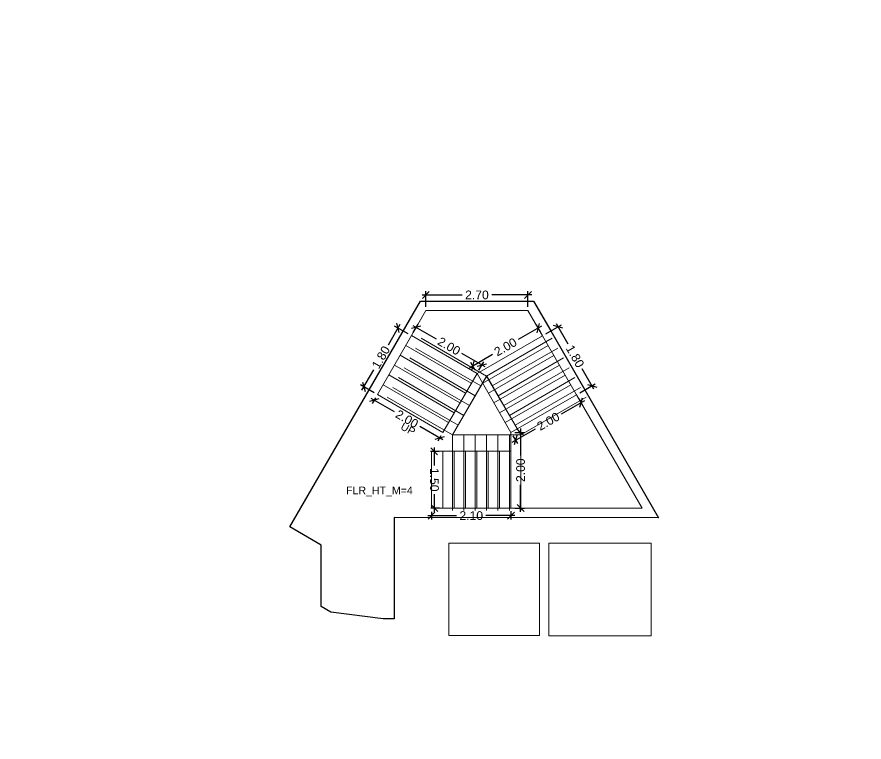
# Model space of a CAD drawing. Header units: metres. Extents: x 256329 to 886268, y -249371 to 355.
# Drawn here: x 282607.69 to 282630.09, y -672.46 to -653.28 of the extents above; entities that cross this region are included whole.
import ezdxf

# ---------------------------------------------------------------- set-up
doc = ezdxf.new("R2010")
doc.units = ezdxf.units.M
doc.header["$MEASUREMENT"] = 0
doc.header["$PDMODE"] = 35
doc.linetypes.add('CONTINOUS', pattern=[0])
doc.layers.get('0').update_dxf_attribs({"lineweight": 18})
doc.layers.get('Defpoints').update_dxf_attribs({"lineweight": 20})
for name, color, linetype, lineweight in [('A-STAIRS', 77, 'Continuous', 0), ('BLK_1_FLR_3_LIFT_1', 1, 'Continuous', 0), ('BLK_1_FLR_3_LIFT_2', 1, 'Continuous', 0), ('BLK_1_FLR_3_STAIR_2_FLIGHT_1', 7, 'Continuous', 0), ('BLK_1_FLR_3_STAIR_2_FLIGHT_2', 7, 'Continuous', 0), ('BLK_1_FLR_3_STAIR_2_FLIGHT_3', 7, 'Continuous', 0), ('BLK_1_FLR_3_STAIR_2_LANDING_1', 7, 'Continuous', 0), ('BLK_1_FLR_3_STAIR_2_LANDING_2', 7, 'Continuous', 0), ('BLK_1_FLR_6_STAIR_1_LANDING_2', 7, 'Continuous', 0)]:
    doc.layers.add(name, color=color, linetype=linetype, lineweight=lineweight)
doc.layers.add('A_TEXT', color=4, linetype='Continuous', lineweight=0, transparency=0.3)
doc.layers.add('BLK_1_FLR_3_STAIR_2', color=7, linetype='Continuous', plot=False)
doc.styles.add('Arial', font='arial.ttf')
doc.styles.get("Standard").update_dxf_attribs({"font": 'arial.ttf'})
doc.dimstyles.new('METRIC DIM', dxfattribs={"dimtxt": 0.23, "dimasz": 0.18, "dimexe": 0.1, "dimexo": 0.1, "dimgap": 0.09, "dimtad": 0, "dimzin": 0, "dimdsep": 46, "dimtxsty": 'Standard', "dimblk": 'OBLIQUE', "dimcen": 0, "dimdle": 0.1, "dimclrd": 147, "dimclre": 147, "dimclrt": 7, "dimadec": 0, "dimazin": 0, "dimtfac": 1, "dimtofl": 0, "dimtmove": 0, "dimatfit": 2, "dimfxl": 0.125, "dimtolj": 1, "dimtzin": 0, "dimarcsym": 0})

# ---------------------------------------------------------------- blocks, each defined once
blk = doc.blocks.new('ESRFRHSKF')
at = {"layer": 'A-STAIRS'}
for p, q in [((483522.662985, -5048.594265, 0.042641), (483520.93117, -5047.594037, 0.042641)), ((483522.663011, -5048.59422, 0.042641), (483524.3954, -5047.594587, 0.042641)), ((483522.512944, -5048.854049, 0.042641), (483520.781113, -5047.853811, 0.042641)), ((483522.812948, -5048.854064, 0.042641), (483524.545401, -5047.854394, 0.042641)), ((483522.362903, -5049.113833, 0.042641), (483520.631055, -5048.113586, 0.042641)), ((483522.962884, -5049.113908, 0.042641), (483524.695402, -5048.114201, 0.042641)), ((483522.212861, -5049.373617, 0.042641), (483520.480998, -5048.37336, 0.042641)), ((483523.112821, -5049.373752, 0.042641), (483524.845403, -5048.374008, 0.042641)), ((483522.06282, -5049.633401, 0.042641), (483520.330941, -5048.633135, 0.042641)), ((483523.262758, -5049.633596, 0.042641), (483524.995405, -5048.633815, 0.042641)), ((483521.912779, -5049.893185, 0.042641), (483520.180883, -5048.892909, 0.042641)), ((483523.412695, -5049.893441, 0.042641), (483525.145406, -5048.893621, 0.042641)), ((483521.762738, -5050.152969, 0.042641), (483520.030826, -5049.152683, 0.042641)), ((483523.562449, -5050.152969, 0.042641), (483525.295407, -5049.153428, 0.042641)), ((483523.413301, -5049.893955, 0.042641), (483523.413301, -5049.894491, 0.042641)), ((483521.762738, -5050.152969, 0.042641), (483521.762738, -5052.152163, 0.042641)), ((483522.062738, -5050.152969, 0.042641), (483522.062738, -5052.152163, 0.042641)), ((483522.362738, -5050.152969, 0.042641), (483522.362738, -5052.152163, 0.042641)), ((483522.662738, -5050.152969, 0.042641), (483522.662738, -5052.152163, 0.042641)), ((483522.962738, -5050.152969, 0.042641), (483522.962738, -5052.152163, 0.042641)), ((483523.262738, -5050.152969, 0.042641), (483523.262738, -5052.152163, 0.042641)), ((483523.562738, -5050.152969, 0.042641), (483523.562738, -5052.152163, 0.042641))]:
    blk.add_line(p, q, dxfattribs=at)
at = {"layer": 'A-STAIRS', "elevation": 0.042641}
blk.add_lwpolyline([(483522.662985, -5048.594175), (483523.562449, -5050.152969), (483521.762738, -5050.152969), (483522.662985, -5048.594175)], dxfattribs=at)
blk = doc.blocks.new('_Oblique')
at = {"color": 0, "linetype": 'ByBlock', "lineweight": -2}
blk.add_line((-0.5, -0.5), (0.5, 0.5), dxfattribs=at)
blk = doc.blocks.new('*D754')
at = {"layer": 'BLK_1_FLR_3_STAIR_2_FLIGHT_2', "color": 147, "lineweight": -2, "transparency": 16777216}
for p, q in [((282621.676142, -661.660211), (282622.085266, -661.425118)), ((282621.948738, -661.388237), (282622.258885, -661.927973)), ((282622.945194, -663.122329), (282622.635047, -662.582593)), ((282622.572952, -663.220895), (282622.982075, -662.985802))]:
    blk.add_line(p, q, dxfattribs=at)
at = {"layer": 'Defpoints', "color": 0, "linetype": 'CONTINOUS', "transparency": 16777216}
for p in [(282621.589438, -661.710034, 0.042641), (282622.895371, -663.035624), (282622.486247, -663.270717, 0.042641)]:
    blk.add_point(p, dxfattribs=at)
at = {"layer": 'BLK_1_FLR_3_STAIR_2_FLIGHT_2', "color": 147, "linetype": 'CONTINOUS', "lineweight": -2, "transparency": 16777216, "xscale": 0.18, "yscale": 0.18, "zscale": 0.18}
for p, rotation in [((282621.998561, -661.474941), 119.882813), ((282622.895371, -663.035624), 299.882813)]:
    blk.add_blockref('_Oblique', p, dxfattribs=dict(at, rotation=rotation))
at = {"layer": 'BLK_1_FLR_3_STAIR_2_FLIGHT_2', "color": 7, "linetype": 'CONTINOUS', "transparency": 16777216, "insert": (282622.446966, -662.255283), "char_height": 0.23, "attachment_point": 5, "rotation": 299.8828126}
blk.add_mtext('\\A1;1.80', dxfattribs=at)
blk = doc.blocks.new('*D755')
at = {"layer": 'BLK_1_FLR_3_STAIR_2_LANDING_1', "color": 147, "lineweight": -2, "transparency": 16777216}
for p, q in [((282618.160633, -661.437848), (282618.776558, -661.791992)), ((282618.170032, -661.62212), (282618.29717, -661.401002)), ((282620.069174, -662.535218), (282619.453249, -662.181074)), ((282619.905191, -662.619798), (282620.032329, -662.39868))]:
    blk.add_line(p, q, dxfattribs=at)
at = {"layer": 'Defpoints', "color": 0, "linetype": 'CONTINOUS', "transparency": 16777216}
for p in [(282618.120186, -661.708811, 0.042641), (282619.982483, -662.485372), (282619.855345, -662.70649, 0.042641)]:
    blk.add_point(p, dxfattribs=at)
at = {"layer": 'BLK_1_FLR_3_STAIR_2_LANDING_1', "color": 147, "linetype": 'CONTINOUS', "lineweight": -2, "transparency": 16777216, "xscale": 0.18, "yscale": 0.18, "zscale": 0.18}
for p, rotation in [((282618.247324, -661.487694), 150.102044), ((282619.982483, -662.485372), 330.102044)]:
    blk.add_blockref('_Oblique', p, dxfattribs=dict(at, rotation=rotation))
at = {"layer": 'BLK_1_FLR_3_STAIR_2_LANDING_1', "color": 7, "linetype": 'CONTINOUS', "transparency": 16777216, "insert": (282619.114904, -661.986533), "char_height": 0.23, "attachment_point": 5, "rotation": 330.1020442}
blk.add_mtext('\\A1;2.00', dxfattribs=at)
blk = doc.blocks.new('*D756')
at = {"layer": 'BLK_1_FLR_3_STAIR_2_FLIGHT_2', "color": 147, "lineweight": -2, "transparency": 16777216}
for p, q in [((282621.560804, -661.459493), (282620.945449, -661.813091)), ((282621.539615, -661.62333), (282621.424276, -661.422611)), ((282619.653302, -662.555593), (282620.268657, -662.201995)), ((282619.805522, -662.619785), (282619.690184, -662.419066))]:
    blk.add_line(p, q, dxfattribs=at)
at = {"layer": 'Defpoints', "color": 0, "linetype": 'CONTINOUS', "transparency": 16777216}
for p in [(282621.474099, -661.509315), (282621.589438, -661.710034, 0.042641), (282619.855345, -662.70649, 0.042641)]:
    blk.add_point(p, dxfattribs=at)
at = {"layer": 'BLK_1_FLR_3_STAIR_2_FLIGHT_2', "color": 147, "linetype": 'CONTINOUS', "lineweight": -2, "transparency": 16777216, "xscale": 0.18, "yscale": 0.18, "zscale": 0.18}
for p, rotation in [((282621.474099, -661.509315), 29.88281300000001), ((282619.740007, -662.505771), 209.882813)]:
    blk.add_blockref('_Oblique', p, dxfattribs=dict(at, rotation=rotation))
at = {"layer": 'BLK_1_FLR_3_STAIR_2_FLIGHT_2', "color": 7, "linetype": 'CONTINOUS', "transparency": 16777216, "insert": (282620.607053, -662.007543), "char_height": 0.23, "attachment_point": 5, "rotation": 29.8828126}
blk.add_mtext('\\A1;2.00', dxfattribs=at)
blk = doc.blocks.new('*D757')
at = {"layer": 'BLK_1_FLR_3_STAIR_2_FLIGHT_3', "color": 147, "lineweight": -2, "transparency": 16777216}
for p, q in [((282618.852157, -664.76777), (282618.621895, -664.769144)), ((282618.721297, -664.668549), (282618.724117, -665.141153)), ((282618.731444, -666.368744), (282618.728623, -665.89614)), ((282618.86111, -666.267969), (282618.630849, -666.269343))]:
    blk.add_line(p, q, dxfattribs=at)
at = {"layer": 'Defpoints', "color": 0, "linetype": 'CONTINOUS', "transparency": 16777216}
for p in [(282618.952155, -664.767173, 0.042641), (282618.730847, -666.268746), (282618.961109, -666.267372, 0.042641)]:
    blk.add_point(p, dxfattribs=at)
at = {"layer": 'BLK_1_FLR_3_STAIR_2_FLIGHT_3', "color": 147, "linetype": 'CONTINOUS', "lineweight": -2, "transparency": 16777216, "xscale": 0.18, "yscale": 0.18, "zscale": 0.18}
for p, rotation in [((282618.721893, -664.768547), 90.341956), ((282618.730847, -666.268746), 270.341956)]:
    blk.add_blockref('_Oblique', p, dxfattribs=dict(at, rotation=rotation))
at = {"layer": 'BLK_1_FLR_3_STAIR_2_FLIGHT_3', "color": 7, "linetype": 'CONTINOUS', "transparency": 16777216, "insert": (282618.72637, -665.518647), "char_height": 0.23, "attachment_point": 5, "rotation": 270.3419563}
blk.add_mtext('\\A1;1.50', dxfattribs=at)
blk = doc.blocks.new('*D758')
at = {"layer": 'BLK_1_FLR_3_STAIR_2_FLIGHT_1', "color": 147, "lineweight": -2, "transparency": 16777216}
for p, q in [((282617.050224, -663.362785), (282617.664638, -663.717362)), ((282617.170498, -663.354439), (282617.086852, -663.499381)), ((282618.955121, -664.462098), (282618.340707, -664.107521)), ((282618.902171, -664.353785), (282618.818526, -664.498727))]:
    blk.add_line(p, q, dxfattribs=at)
at = {"layer": 'Defpoints', "color": 0, "linetype": 'CONTINOUS', "transparency": 16777216}
for p in [(282617.136836, -663.412769), (282617.220481, -663.267827, 0.042641), (282618.952155, -664.267173, 0.042641)]:
    blk.add_point(p, dxfattribs=at)
at = {"layer": 'BLK_1_FLR_3_STAIR_2_FLIGHT_1', "color": 147, "linetype": 'CONTINOUS', "lineweight": -2, "transparency": 16777216, "xscale": 0.18, "yscale": 0.18, "zscale": 0.18}
for p, rotation in [((282617.136836, -663.412769), 150.01084), ((282618.868509, -664.412115), 330.01084)]:
    blk.add_blockref('_Oblique', p, dxfattribs=dict(at, rotation=rotation))
at = {"layer": 'BLK_1_FLR_3_STAIR_2_FLIGHT_1', "color": 7, "linetype": 'CONTINOUS', "transparency": 16777216, "insert": (282618.002672, -663.912442), "char_height": 0.23, "attachment_point": 5, "rotation": 330.0108404}
blk.add_mtext('\\A1;2.00', dxfattribs=at)
blk = doc.blocks.new('*D759')
at = {"layer": 'BLK_1_FLR_3_STAIR_2_LANDING_2', "color": 147, "lineweight": -2, "transparency": 16777216}
for p, q in [((282622.692547, -663.42902), (282622.077192, -663.782619)), ((282622.53607, -663.357422), (282622.655665, -663.565548)), ((282620.785045, -664.525121), (282621.400399, -664.171522)), ((282620.801978, -664.353877), (282620.921572, -664.562003))]:
    blk.add_line(p, q, dxfattribs=at)
at = {"layer": 'Defpoints', "color": 0, "linetype": 'CONTINOUS', "transparency": 16777216}
for p in [(282622.486247, -663.270717, 0.042641), (282622.605842, -663.478843), (282620.752155, -664.267173, 0.042641)]:
    blk.add_point(p, dxfattribs=at)
at = {"layer": 'BLK_1_FLR_3_STAIR_2_LANDING_2', "color": 147, "linetype": 'CONTINOUS', "lineweight": -2, "transparency": 16777216, "xscale": 0.18, "yscale": 0.18, "zscale": 0.18}
for p, rotation in [((282622.605842, -663.478843), 29.88281300000001), ((282620.871749, -664.475299), 209.882813)]:
    blk.add_blockref('_Oblique', p, dxfattribs=dict(at, rotation=rotation))
at = {"layer": 'BLK_1_FLR_3_STAIR_2_LANDING_2', "color": 7, "linetype": 'CONTINOUS', "transparency": 16777216, "insert": (282621.738796, -663.977071), "char_height": 0.23, "attachment_point": 5, "rotation": 29.8828126}
blk.add_mtext('\\A1;2.00', dxfattribs=at)
blk = doc.blocks.new('*D760')
at = {"layer": 'BLK_1_FLR_3_STAIR_2_LANDING_2', "color": 147, "lineweight": -2, "transparency": 16777216}
for p, q in [((282620.852155, -664.267173), (282621.107806, -664.267173)), ((282621.007806, -664.167173), (282621.007806, -664.876886)), ((282621.007806, -666.367173), (282621.007806, -665.657459)), ((282620.852155, -666.267173), (282621.107806, -666.267173))]:
    blk.add_line(p, q, dxfattribs=at)
at = {"layer": 'Defpoints', "color": 0, "linetype": 'CONTINOUS', "transparency": 16777216}
for p in [(282620.752155, -664.267173, 0.042641), (282620.752155, -666.267173, 0.042641), (282621.007806, -666.267173)]:
    blk.add_point(p, dxfattribs=at)
at = {"layer": 'BLK_1_FLR_3_STAIR_2_LANDING_2', "color": 147, "linetype": 'CONTINOUS', "lineweight": -2, "transparency": 16777216, "xscale": 0.18, "yscale": 0.18, "zscale": 0.18}
for p, rotation in [((282621.007806, -664.267173), 90), ((282621.007806, -666.267173), 270)]:
    blk.add_blockref('_Oblique', p, dxfattribs=dict(at, rotation=rotation))
at = {"layer": 'BLK_1_FLR_3_STAIR_2_LANDING_2', "color": 7, "linetype": 'CONTINOUS', "transparency": 16777216, "insert": (282621.007806, -665.267173), "char_height": 0.23, "attachment_point": 5, "rotation": 90}
blk.add_mtext('\\A1;2.00', dxfattribs=at)
blk = doc.blocks.new('*D761')
at = {"layer": 'BLK_1_FLR_3_STAIR_2_FLIGHT_1', "color": 147, "lineweight": -2, "transparency": 16777216}
for p, q in [((282617.814241, -661.416793), (282617.503093, -661.955953)), ((282618.033574, -661.658828), (282617.677645, -661.453422)), ((282616.814568, -663.149033), (282617.125716, -662.609874)), ((282617.133869, -663.217844), (282616.77794, -663.012438))]:
    blk.add_line(p, q, dxfattribs=at)
at = {"layer": 'Defpoints', "color": 0, "linetype": 'CONTINOUS', "transparency": 16777216}
for p in [(282618.120186, -661.708811, 0.042641), (282616.864552, -663.062421), (282617.220481, -663.267827, 0.042641)]:
    blk.add_point(p, dxfattribs=at)
at = {"layer": 'BLK_1_FLR_3_STAIR_2_FLIGHT_1', "color": 147, "linetype": 'CONTINOUS', "lineweight": -2, "transparency": 16777216, "xscale": 0.18, "yscale": 0.18, "zscale": 0.18}
for p, rotation in [((282617.764257, -661.503405), 60.01084000000001), ((282616.864552, -663.062421), 240.01084)]:
    blk.add_blockref('_Oblique', p, dxfattribs=dict(at, rotation=rotation))
at = {"layer": 'BLK_1_FLR_3_STAIR_2_FLIGHT_1', "color": 7, "linetype": 'CONTINOUS', "transparency": 16777216, "insert": (282617.314404, -662.282913), "char_height": 0.23, "attachment_point": 5, "rotation": 60.0108404}
blk.add_mtext('\\A1;1.80', dxfattribs=at)
blk = doc.blocks.new('*D794')
at = {"layer": 'BLK_1_FLR_3_STAIR_2_FLIGHT_3', "color": 147, "lineweight": -2, "transparency": 16777216}
for p, q in [((282618.652155, -666.367173), (282618.652155, -666.568521)), ((282620.752155, -666.353374), (282620.752155, -666.568521)), ((282618.552155, -666.468521), (282619.311868, -666.468521)), ((282620.852155, -666.468521), (282620.092441, -666.468521))]:
    blk.add_line(p, q, dxfattribs=at)
at = {"layer": 'Defpoints', "color": 0, "linetype": 'CONTINOUS', "transparency": 16777216}
for p in [(282618.652155, -666.267173, 0.042641), (282620.752155, -666.253374, 0.042641), (282620.752155, -666.468521)]:
    blk.add_point(p, dxfattribs=at)
at = {"layer": 'BLK_1_FLR_3_STAIR_2_FLIGHT_3', "color": 147, "linetype": 'CONTINOUS', "lineweight": -2, "transparency": 16777216, "xscale": 0.18, "yscale": 0.18, "zscale": 0.18, "rotation": 180}
blk.add_blockref('_Oblique', (282618.652155, -666.468521), dxfattribs=at)
at = {"layer": 'BLK_1_FLR_3_STAIR_2_FLIGHT_3', "color": 147, "linetype": 'CONTINOUS', "lineweight": -2, "transparency": 16777216, "xscale": 0.18, "yscale": 0.18, "zscale": 0.18}
blk.add_blockref('_Oblique', (282620.752155, -666.468521), dxfattribs=at)
at = {"layer": 'BLK_1_FLR_3_STAIR_2_FLIGHT_3', "color": 7, "linetype": 'CONTINOUS', "transparency": 16777216, "insert": (282619.702155, -666.468521), "char_height": 0.23, "attachment_point": 5}
blk.add_mtext('\\A1;2.10', dxfattribs=at)
blk = doc.blocks.new('*D795')
at = {"layer": 'BLK_1_FLR_3_STAIR_2_LANDING_1', "color": 147, "lineweight": -2, "transparency": 16777216}
for p, q in [((282618.503504, -660.945597), (282618.503504, -660.532426)), ((282621.202444, -660.94626), (282621.202444, -660.532426)), ((282618.403504, -660.632426), (282619.462688, -660.632426)), ((282621.302444, -660.632426), (282620.243261, -660.632426))]:
    blk.add_line(p, q, dxfattribs=at)
at = {"layer": 'Defpoints', "color": 0, "linetype": 'CONTINOUS', "transparency": 16777216}
for p in [(282621.202444, -660.632426), (282618.503504, -661.045597, 0.042641), (282621.202444, -661.04626, 0.042641)]:
    blk.add_point(p, dxfattribs=at)
at = {"layer": 'BLK_1_FLR_3_STAIR_2_LANDING_1', "color": 147, "linetype": 'CONTINOUS', "lineweight": -2, "transparency": 16777216, "xscale": 0.18, "yscale": 0.18, "zscale": 0.18, "rotation": 180}
blk.add_blockref('_Oblique', (282618.503504, -660.632426), dxfattribs=at)
at = {"layer": 'BLK_1_FLR_3_STAIR_2_LANDING_1', "color": 147, "linetype": 'CONTINOUS', "lineweight": -2, "transparency": 16777216, "xscale": 0.18, "yscale": 0.18, "zscale": 0.18}
blk.add_blockref('_Oblique', (282621.202444, -660.632426), dxfattribs=at)
at = {"layer": 'BLK_1_FLR_3_STAIR_2_LANDING_1', "color": 7, "linetype": 'CONTINOUS', "transparency": 16777216, "insert": (282619.852974, -660.632426), "char_height": 0.23, "attachment_point": 5}
blk.add_mtext('\\A1;2.70', dxfattribs=at)

msp = doc.modelspace()

# ---------------------------------------------------------------- linework, layer by layer
at = {"color": 5, "linetype": 'CONTINOUS'}
for points in [[(282619.20956, -664.335473), (282620.11275, -662.774789)], [(282621.00956, -664.335473), (282620.11275, -662.774789)], [(282619.20956, -664.335473), (282621.00956, -664.335473)]]:
    msp.add_lwpolyline(points, close=True, dxfattribs=at)
at = {"layer": 'BLK_1_FLR_3_LIFT_1', "color": 1, "linetype": 'ByBlock', "lineweight": 9, "elevation": 0.042641}
msp.add_lwpolyline([(282621.755166, -669.64363), (282624.455779, -669.64363), (282624.455779, -667.194306), (282621.755166, -667.194306)], close=True, dxfattribs=at)
at = {"layer": 'BLK_1_FLR_3_LIFT_2', "color": 1, "linetype": 'ByBlock', "lineweight": 9, "elevation": 0.042641}
msp.add_lwpolyline([(282619.105779, -669.642292), (282621.506392, -669.642292), (282621.506392, -667.192893), (282619.105779, -667.192893)], close=True, dxfattribs=at)
at = {"layer": 'BLK_1_FLR_3_STAIR_2', "color": 7, "linetype": 'CONTINOUS'}
msp.add_lwpolyline([(282618.357309, -660.792242), (282621.348004, -660.792977), (282621.80868, -661.583133), (282622.705749, -663.144268), (282624.65656, -666.522155), (282617.664157, -666.519128), (282617.663488, -669.19572), (282617.374195, -669.195648), (282615.989013, -669.018083), (282615.73568, -668.871872), (282615.735993, -667.248931), (282614.905027, -666.76872)], close=True, dxfattribs=at)
at = {"layer": 'BLK_1_FLR_3_STAIR_2_FLIGHT_1', "color": 3, "linetype": 'CONTINOUS'}
for p, q in [((282619.855345, -662.70649), (282618.120186, -661.708811)), ((282619.701909, -662.967993), (282617.970235, -661.968647)), ((282619.551958, -663.227829), (282617.820285, -662.228483)), ((282619.402007, -663.487665), (282617.670334, -662.488319)), ((282619.252057, -663.747501), (282617.520383, -662.748155)), ((282619.102106, -664.007337), (282617.370432, -663.007991)), ((282618.952155, -664.267173), (282617.220481, -663.267827))]:
    msp.add_line(p, q, dxfattribs=at)
at = {"layer": 'BLK_1_FLR_3_STAIR_2_FLIGHT_1', "ltscale": 0.05}
msp.add_lwpolyline([(282619.855345, -662.70649), (282618.952155, -664.267173), (282617.220481, -663.267827), (282618.120186, -661.708811), (282619.855345, -662.70649)], dxfattribs=at)
at = {"layer": 'BLK_1_FLR_3_STAIR_2_FLIGHT_2', "color": 3, "linetype": 'CONTINOUS'}
for p, q in [((282619.855345, -662.70649), (282621.589438, -661.710034)), ((282620.004813, -662.966603), (282621.738906, -661.970148)), ((282620.154282, -663.226717), (282621.888374, -662.230262)), ((282620.30375, -663.486831), (282622.037842, -662.490376)), ((282620.453218, -663.746945), (282622.187311, -662.75049)), ((282620.602687, -664.007059), (282622.336779, -663.010604)), ((282620.752155, -664.267173), (282622.486247, -663.270717))]:
    msp.add_line(p, q, dxfattribs=at)
at = {"layer": 'BLK_1_FLR_3_STAIR_2_FLIGHT_2', "color": 7, "linetype": 'CONTINOUS'}
msp.add_lwpolyline([(282621.589438, -661.710034), (282622.486247, -663.270717), (282620.752155, -664.267173), (282619.855345, -662.70649), (282621.589438, -661.710034)], dxfattribs=at)
at = {"layer": 'BLK_1_FLR_3_STAIR_2_FLIGHT_3', "color": 3, "linetype": 'CONTINOUS'}
for p, q in [((282618.652155, -664.767173), (282618.652155, -666.267173)), ((282618.952155, -664.767173), (282618.952155, -666.267173)), ((282619.252155, -664.767173), (282619.252155, -666.267173)), ((282619.552155, -664.767173), (282619.552155, -666.267173)), ((282619.852155, -664.767173), (282619.852155, -666.267173)), ((282620.152155, -664.767173), (282620.152155, -666.267173)), ((282620.452155, -664.767173), (282620.452155, -666.267173)), ((282620.752155, -664.767173), (282620.752155, -666.267173))]:
    msp.add_line(p, q, dxfattribs=at)
at = {"layer": 'BLK_1_FLR_3_STAIR_2_FLIGHT_3', "color": 7, "linetype": 'CONTINOUS'}
msp.add_lwpolyline([(282618.652155, -664.767173), (282620.752155, -664.767173), (282620.752155, -666.267173), (282618.652155, -666.267173)], close=True, dxfattribs=at)
at = {"layer": 'BLK_1_FLR_3_STAIR_2_LANDING_1', "color": 7, "linetype": 'CONTINOUS'}
msp.add_lwpolyline([(282618.503504, -661.045597), (282621.202444, -661.04626), (282621.589438, -661.710034), (282619.855345, -662.70649), (282618.120186, -661.708811), (282618.503504, -661.045597)], dxfattribs=at)
at = {"layer": 'BLK_1_FLR_3_STAIR_2_LANDING_2', "ltscale": 0.05}
msp.add_lwpolyline([(282620.752155, -664.267173), (282622.486247, -663.270717), (282624.21719, -666.267896), (282620.752155, -666.267896), (282620.752155, -664.267173)], dxfattribs=at)

# ---------------------------------------------------------------- block references
at = {"layer": 'BLK_1_FLR_6_STAIR_1_LANDING_2'}
msp.add_blockref('ESRFRHSKF', (-200902.553034, 4385.817496, -0.042641), dxfattribs=at)

# ---------------------------------------------------------------- texts
at = {"layer": 'A_TEXT', "lineweight": 0, "insert": (282618.880061, -664.747174), "char_height": 0.2, "width": 2.485498, "attachment_point": 9, "rotation": 331.8720228, "style": 'Arial'}
msp.add_mtext('\\pxi2.2673,qc;UP', dxfattribs=at)
at = {"layer": 'BLK_1_FLR_3_STAIR_2', "color": 7, "linetype": 'CONTINOUS', "insert": (282616.394912, -665.701479, -0.042641), "char_height": 0.2, "attachment_point": 1}
msp.add_mtext_dynamic_manual_height_columns('FLR_HT_M=4', width=2.272281, gutter_width=0.405, heights=[0.300679], dxfattribs=at)

# ---------------------------------------------------------------- dimensions: what is measured, and where the dimension line sits
at = {"layer": 'BLK_1_FLR_3_STAIR_2_FLIGHT_1', "color": 1, "linetype": 'CONTINOUS'}
dim = msp.add_aligned_dim(p1=(282618.120186, -661.708811), p2=(282617.220481, -663.267827), distance=-0.410947, dimstyle='METRIC DIM', override={"dimfxl": 0.18}, dxfattribs=at)
dim.commit()
dim.dimension.update_dxf_attribs({"geometry": '*D761', "text_midpoint": (282617.314404, -662.282913, -0.042641)})
at = {"layer": 'BLK_1_FLR_3_STAIR_2_FLIGHT_1', "color": 2, "linetype": 'CONTINOUS'}
dim = msp.add_aligned_dim(p1=(282618.952155, -664.267173), p2=(282617.220481, -663.267827), distance=0.167346, dimstyle='METRIC DIM', override={"dimfxl": 0.18}, dxfattribs=at)
dim.commit()
dim.dimension.update_dxf_attribs({"geometry": '*D758', "text_midpoint": (282618.002672, -663.912442, -0.042641)})
at = {"layer": 'BLK_1_FLR_3_STAIR_2_FLIGHT_2', "color": 2, "linetype": 'CONTINOUS'}
dim = msp.add_aligned_dim(p1=(282619.855345, -662.70649), p2=(282621.589438, -661.710034), distance=0.231498, dimstyle='METRIC DIM', override={"dimfxl": 0.18}, dxfattribs=at)
dim.commit()
dim.dimension.update_dxf_attribs({"geometry": '*D756', "text_midpoint": (282620.607053, -662.007543, -0.042641)})
at = {"layer": 'BLK_1_FLR_3_STAIR_2_FLIGHT_2', "color": 1, "linetype": 'CONTINOUS'}
dim = msp.add_aligned_dim(p1=(282621.589438, -661.710034), p2=(282622.486247, -663.270717), distance=0.471859, dimstyle='METRIC DIM', override={"dimfxl": 0.18}, dxfattribs=at)
dim.commit()
dim.dimension.update_dxf_attribs({"geometry": '*D754', "text_midpoint": (282622.446966, -662.255283, -0.042641)})
at = {"layer": 'BLK_1_FLR_3_STAIR_2_FLIGHT_3', "color": 2, "linetype": 'CONTINOUS'}
dim = msp.add_aligned_dim(p1=(282618.952155, -664.767173), p2=(282618.961109, -666.267372), distance=-0.230266, dimstyle='METRIC DIM', override={"dimfxl": 0.18}, dxfattribs=at)
dim.commit()
dim.dimension.update_dxf_attribs({"geometry": '*D757', "text_midpoint": (282618.72637, -665.518647, -0.042641)})
at = {"layer": 'BLK_1_FLR_3_STAIR_2_FLIGHT_3', "color": 1, "linetype": 'CONTINOUS'}
dim = msp.add_linear_dim(base=(282620.752155, -666.468521, -0.042641), p1=(282618.652155, -666.267173), p2=(282620.752155, -666.253374), dimstyle='METRIC DIM', override={"dimfxl": 0.18}, dxfattribs=at)
dim.commit()
dim.dimension.update_dxf_attribs({"geometry": '*D794', "text_midpoint": (282619.702155, -666.468521, -0.042641)})
at = {"layer": 'BLK_1_FLR_3_STAIR_2_LANDING_1', "color": 1, "linetype": 'CONTINOUS'}
dim = msp.add_linear_dim(base=(282621.202444, -660.632426, -0.042641), p1=(282618.503504, -661.045597), p2=(282621.202444, -661.04626), dimstyle='METRIC DIM', override={"dimfxl": 0.18}, dxfattribs=at)
dim.commit()
dim.dimension.update_dxf_attribs({"geometry": '*D795', "text_midpoint": (282619.852974, -660.632426, -0.042641)})
at = {"layer": 'BLK_1_FLR_3_STAIR_2_LANDING_1', "color": 2, "linetype": 'CONTINOUS'}
dim = msp.add_aligned_dim(p1=(282618.120186, -661.708811), p2=(282619.855345, -662.70649), distance=0.255063, dimstyle='METRIC DIM', override={"dimfxl": 0.18}, dxfattribs=at)
dim.commit()
dim.dimension.update_dxf_attribs({"geometry": '*D755', "text_midpoint": (282619.114904, -661.986533, -0.042641)})
at = {"layer": 'BLK_1_FLR_3_STAIR_2_LANDING_2', "color": 1, "linetype": 'CONTINOUS'}
dim = msp.add_aligned_dim(p1=(282620.752155, -664.267173), p2=(282622.486247, -663.270717), distance=-0.24004, dimstyle='METRIC DIM', override={"dimfxl": 0.18}, dxfattribs=at)
dim.commit()
dim.dimension.update_dxf_attribs({"geometry": '*D759', "text_midpoint": (282621.738796, -663.977071, -0.042641)})
at = {"layer": 'BLK_1_FLR_3_STAIR_2_LANDING_2', "color": 2, "linetype": 'CONTINOUS'}
dim = msp.add_aligned_dim(p1=(282620.752155, -664.267173), p2=(282620.752155, -666.267173), distance=0.255651, dimstyle='METRIC DIM', override={"dimfxl": 0.18}, dxfattribs=at)
dim.commit()
dim.dimension.update_dxf_attribs({"geometry": '*D760', "text_midpoint": (282621.007806, -665.267173, -0.042641)})

doc.saveas('drawing.dxf')
